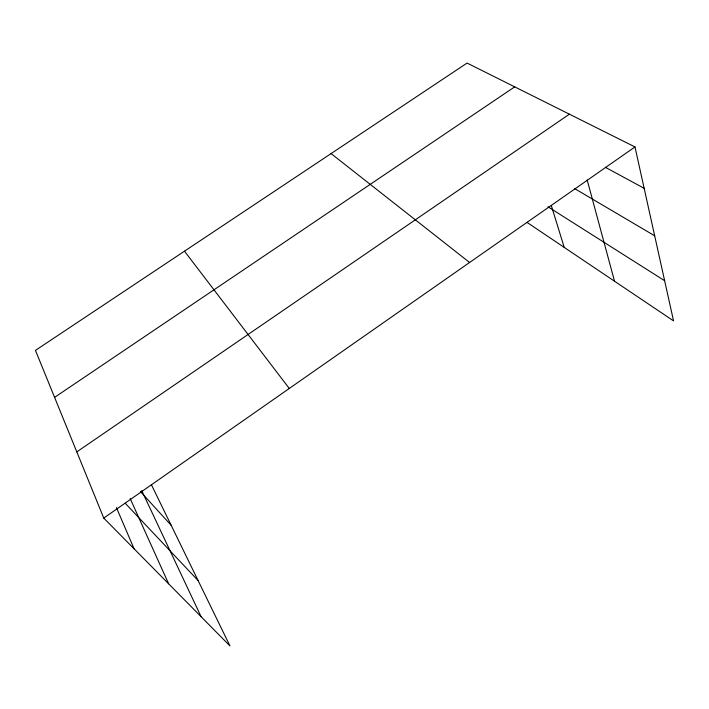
<?xml version="1.0" encoding="UTF-8"?>
<svg xmlns="http://www.w3.org/2000/svg" width="709" height="709" viewBox="0 0 709 709"><rect width="100%" height="100%" fill="white"/><g stroke="black" fill="none" stroke-linecap="round" stroke-linejoin="round"><path stroke-width="1.06" d="M151.389 484.708L229.964 645.934L103.762 518.084L634.98 146.94L673.55 320.902L526.92 222.316M76.802 451.899L569.407 114.184M54.593 397.368L514.699 86.861M634.98 146.94L467.071 63.066L35.45 350.388L103.762 518.084M605.3 167.262L644.153 188.319M574.485 188.505L654.682 235.796M547.968 206.78L664.643 280.72M331.085 153.596L469.597 262.49M125.218 503.248L198.095 580.547M140.347 491.488L171.188 525.334M184.482 251.181L289.281 388.47M141.703 490.584L201.108 616.706M130.146 498.533L168.645 583.808M116.427 507.617L134.09 548.801M551.318 205.548L564.222 247.397M587.185 179.997L614.526 281.216"/></g></svg>
